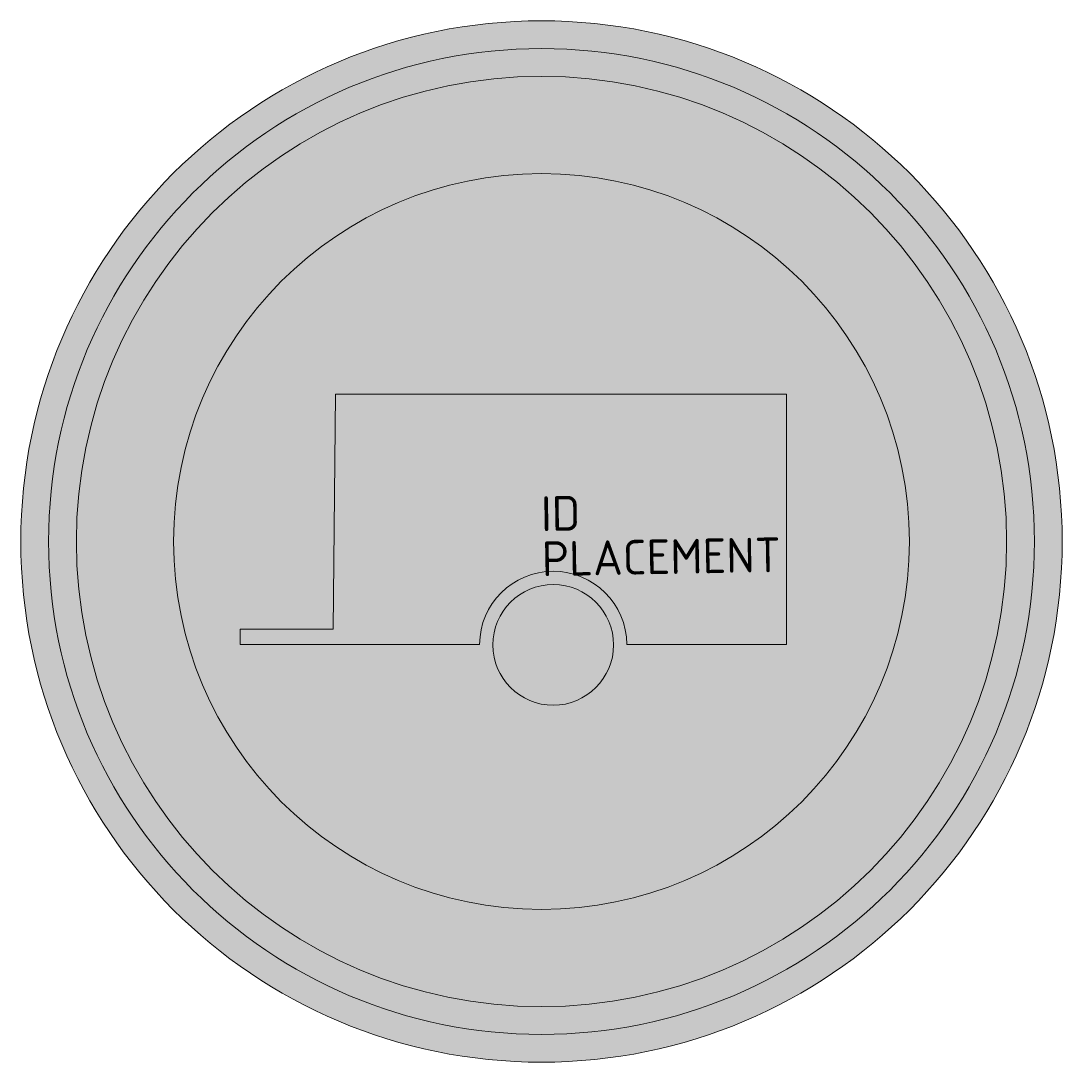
# Model space of a CAD drawing. Extents: x -3.75 to 3.75, y -3.75 to 3.75.
import ezdxf
from ezdxf.enums import TextEntityAlignment as Align

# ---------------------------------------------------------------- set-up
doc = ezdxf.new("R2010")
doc.units = 0
doc.styles.add('NLCS-ISO', font='NLCS-ISO.ttf', dxfattribs={"height": 0.25})

msp = doc.modelspace()

# ---------------------------------------------------------------- hatches: boundary and pattern name
at = {"true_color": 0xbb1e10}
h = msp.add_hatch(color=22, dxfattribs=at)
h.dxf.hatch_style = 1
h.paths.add_polyline_path([(-3.75, 0), (-3.55, 0, -1), (3.55, 0), (3.75, 0, 1)])
at = {"true_color": 0xf1f0ea}
h = msp.add_hatch(color=7, dxfattribs=at)
h.dxf.hatch_style = 1
h.paths.add_polyline_path([(-3.55, 0), (-3.35, 0, -1), (3.35, 0), (3.55, 0, 1)])
at = {"true_color": 0xbb1e10}
h = msp.add_hatch(color=22, dxfattribs=at)
h.dxf.hatch_style = 1
h.paths.add_polyline_path([(-3.35, 0), (-2.649999999999999, 0, -1), (2.649999999999999, 0), (3.35, 0, 1)])
at = {"true_color": 0xf1f0ea}
h = msp.add_hatch(color=7, dxfattribs=at)
h.dxf.hatch_style = 1
h.paths.add_polyline_path([(-1.484203833382285, 1.06191408452705), (1.763814964633838, 1.060691744847016), (1.763814964633838, -0.7414119956496477), (2.477468979146932, -0.940556993150683, 0.09095865047111014), (2.649999999999999, 0, 1), (-2.649999999999999, 0, 0.08328739592047177), (-2.50495925887465, -0.8646843998697809), (-2.170001766153547, -0.7413915466356205), (-2.170001766153547, -0.6302818280342012), (-1.501227283785866, -0.6302818280342013)])
at = {"true_color": 0x2a292a}
h = msp.add_hatch(color=250, dxfattribs=at)
h.dxf.hatch_style = 1
edge = h.paths.add_edge_path()
edge.add_line((1.763814964633838, -0.7414119956496474), (1.763814964633838, 1.060691744847016))
edge.add_line((1.763814964633838, 1.060691744847016), (-1.484203833382285, 1.06191408452705))
edge.add_line((-1.484203833382285, 1.06191408452705), (-1.501227283785866, -0.6302818280342013))
edge.add_line((-1.501227283785866, -0.6302818280342013), (-2.170001766153547, -0.6302818280342013))
edge.add_line((-2.170001766153547, -0.6302818280342013), (-2.170001766153547, -0.7413915466356205))
edge.add_line((-2.170001766153547, -0.7413915466356205), (-0.4459726324699709, -0.7414119956496474))
edge.add_arc((0.08425340092611933, -0.7446325455522508), 0.5302358139852748, 0.3480056360427284, 179.6519943639573, ccw=False)
edge.add_line((0.6144794343222095, -0.7414119956496474), (1.763814964633838, -0.7414119956496474))
at = {"true_color": 0xbb1e10}
h = msp.add_hatch(color=22, dxfattribs=at)
h.dxf.hatch_style = 1
h.paths.add_polyline_path([(3.75, 0), (3.55, 0, -1), (-3.55, 0), (-3.75, 0, 1)])
at = {"true_color": 0xf1f0ea}
h = msp.add_hatch(color=7, dxfattribs=at)
h.dxf.hatch_style = 1
h.paths.add_polyline_path([(3.55, 0), (3.35, 0, -1), (-3.35, 0), (-3.55, 0, 1)])
at = {"true_color": 0xbb1e10}
h = msp.add_hatch(color=22, dxfattribs=at)
h.dxf.hatch_style = 1
h.paths.add_polyline_path([(3.35, 0), (2.649999999999999, 0, -1), (-2.649999999999999, 0), (-3.35, 0, 1)])
at = {"true_color": 0xf1f0ea}
h = msp.add_hatch(color=7, dxfattribs=at)
h.dxf.hatch_style = 1
h.paths.add_polyline_path([(0.5191189672523124, -0.74197630192815), (0.6144794343222095, -0.7414119956496474, 0.9939445272182311), (-0.4459726324699709, -0.7414119956496474), (-0.3503348351813913, -0.7419776471158015, -0.9941014346193522)])
at = {"true_color": 0x2a292a}
h = msp.add_hatch(color=250, dxfattribs=at)
h.dxf.hatch_style = 1
edge = h.paths.add_edge_path()
edge.add_arc((0.0843920700145695, -0.7445488471880779), 0.4347345088339198, 0, 360)
at = {"true_color": 0xf1f0ea}
h = msp.add_hatch(color=7, dxfattribs=at)
h.dxf.hatch_style = 1
h.paths.add_polyline_path([(2.477468979146932, -0.9405569931506829), (1.763814964633839, -0.7414119956496475), (0.6144794343222135, -0.7414119956496475), (0.5191189672523124, -0.7419763019281501, -1.005933564901158), (-0.3503348351813913, -0.7419776471158016), (-0.4459726324699854, -0.7414119956496474), (-2.170001766153547, -0.7413915466356206), (-2.50495925887465, -0.8646843998697807, 0.7012934316969133)])

# ---------------------------------------------------------------- linework, layer by layer
at = {"color": 250, "lineweight": 0, "true_color": 0x2a292a}
msp.add_lwpolyline([(1.763814964633838, -0.7414119956496474), (1.763814964633838, 1.060691744847016), (-1.484203833382285, 1.06191408452705), (-1.501227283785866, -0.6302818280342013), (-2.170001766153547, -0.6302818280342013), (-2.170001766153547, -0.7413915466356205), (-0.4459726324699709, -0.7414119956496474, -0.9939445272182247), (0.6144794343222095, -0.7414119956496474)], format="xyb", close=True, dxfattribs=at)
at = {"color": 22, "lineweight": 0, "true_color": 0xbb1e10}
msp.add_circle((0, 0), 3.75, dxfattribs=at)
at = {"color": 7, "lineweight": 0, "true_color": 0xf1f0ea}
for radius in [3.55, 3.35, 2.649999999999999]:
    msp.add_circle((0, 0), radius, dxfattribs=at)
at = {"color": 250, "lineweight": 0, "true_color": 0x2a292a}
msp.add_circle((0.0843920700145695, -0.7445488471880779), 0.4347345088339198, dxfattribs=at)

# ---------------------------------------------------------------- texts
at = {"style": 'NLCS-ISO'}
msp.add_attdef('ID', text='', height=0.25, rotation=1, dxfattribs=at).set_placement((0, 0), align=Align.BOTTOM_LEFT)
msp.add_attdef('PLACEMENT', text='', height=0.25, rotation=1, dxfattribs=at).set_placement((0, 0), align=Align.TOP_LEFT)

doc.saveas('drawing.dxf')
